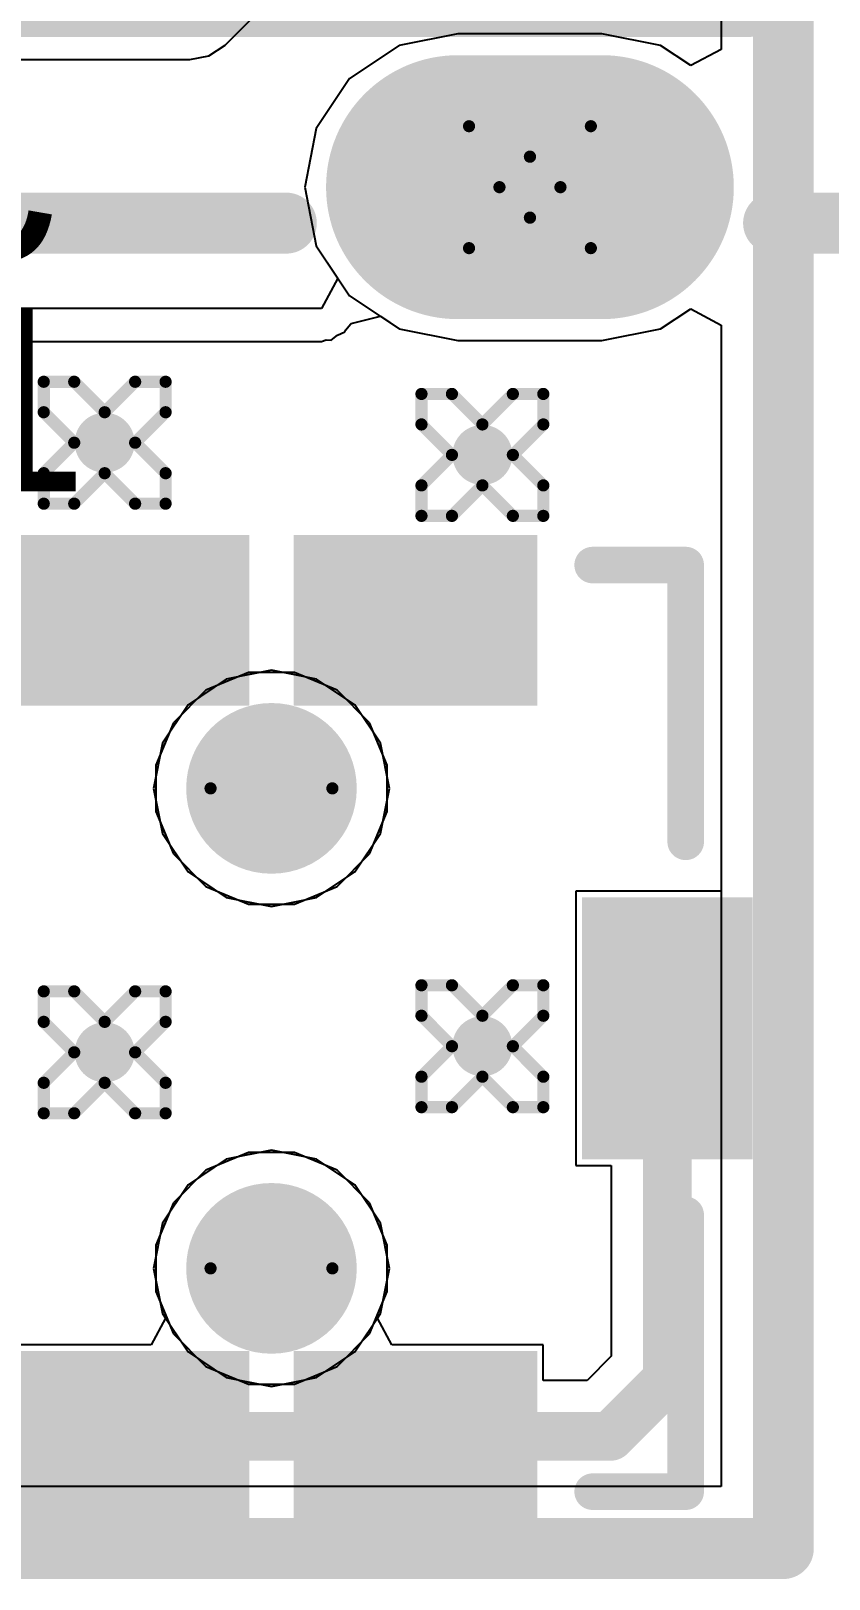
# Model space of a CAD drawing. Header units: inches. Extents: x 3 to 215, y 2 to 215.
# Drawn here: x 3.7589 to 3.8899, y 2.5976 to 2.8515 of the extents above; entities that cross this region are included whole.
import ezdxf

# ---------------------------------------------------------------- set-up
doc = ezdxf.new("R2010")
doc.units = ezdxf.units.IN
doc.header["$MEASUREMENT"] = 0
for name, color, linetype in [('Board_Outline', 56, 'Continuous'), ('Bottom Layer', 5, 'Continuous'), ('Bottom Overlay', 54, 'Continuous'), ('Bottom Paste', 16, 'Continuous'), ('Bottom Solder', 6, 'Continuous'), ('Drill Drawing', 1, 'Continuous'), ('Layer 1', 16, 'Continuous'), ('Layer 2', 76, 'Continuous'), ('Multi-Layer', 9, 'Continuous'), ('Pad Holes', 156, 'Continuous'), ('Top Layer', 1, 'Continuous'), ('Top Overlay', 2, 'Continuous'), ('Top Paste', 8, 'Continuous'), ('Top Solder', 216, 'Continuous'), ('Via Holes', 16, 'Continuous')]:
    doc.layers.add(name, color=color, linetype=linetype)
doc.styles.add('Arial', font='', dxfattribs={"height": 0.2})
doc.styles.get('Arial').set_extended_font_data('Arial')

# ---------------------------------------------------------------- blocks, each defined once
blk = doc.blocks.new('TYPEC_312DSS_ACP16_1')
at = {"layer": 'Bottom Layer'}
h = blk.add_hatch(color=5, dxfattribs=at)
edge = h.paths.add_edge_path()
edge.add_arc((-0.17008, -0.08199), 0.01969, 0, 180)
edge.add_line((-0.18976, -0.08199), (-0.18976, -0.10562))
edge.add_arc((-0.17008, -0.10562), 0.01969, 180, 360)
edge.add_line((-0.15039, -0.10562), (-0.15039, -0.08199))
at = {"layer": 'Bottom Solder'}
h = blk.add_hatch(color=6, dxfattribs=at)
edge = h.paths.add_edge_path()
edge.add_arc((-0.17008, -0.08199), 0.02165, 0, 180)
edge.add_line((-0.19173, -0.08199), (-0.19173, -0.10562))
edge.add_arc((-0.17008, -0.10562), 0.02165, 180, 360)
edge.add_line((-0.14843, -0.10562), (-0.14843, -0.08199))
at = {"layer": 'Layer 1'}
h = blk.add_hatch(color=16, dxfattribs=at)
edge = h.paths.add_edge_path()
edge.add_arc((-0.17008, -0.08199), 0.01969, 0, 180)
edge.add_line((-0.18976, -0.08199), (-0.18976, -0.10562))
edge.add_arc((-0.17008, -0.10562), 0.01969, 180, 360)
edge.add_line((-0.15039, -0.10562), (-0.15039, -0.08199))
at = {"layer": 'Layer 2'}
h = blk.add_hatch(color=76, dxfattribs=at)
edge = h.paths.add_edge_path()
edge.add_arc((-0.17008, -0.08199), 0.01969, 0, 180)
edge.add_line((-0.18976, -0.08199), (-0.18976, -0.10562))
edge.add_arc((-0.17008, -0.10562), 0.01969, 180, 360)
edge.add_line((-0.15039, -0.10562), (-0.15039, -0.08199))
at = {"layer": 'Multi-Layer'}
h = blk.add_hatch(color=9, dxfattribs=at)
edge = h.paths.add_edge_path()
edge.add_arc((-0.17008, -0.08199), 0.01969, 0, 180)
edge.add_line((-0.18976, -0.08199), (-0.18976, -0.10562))
edge.add_arc((-0.17008, -0.10562), 0.01969, 180, 360)
edge.add_line((-0.15039, -0.10562), (-0.15039, -0.08199))
at = {"layer": 'Pad Holes'}
h = blk.add_hatch(color=7, dxfattribs=at)
edge = h.paths.add_edge_path()
edge.add_arc((-0.17008, -0.08199), 0.01181, 0, 180)
edge.add_line((-0.18189, -0.08199), (-0.18189, -0.10562))
edge.add_arc((-0.17008, -0.10562), 0.01181, 180, 360)
edge.add_line((-0.15827, -0.10562), (-0.15827, -0.08199))
at = {"layer": 'Top Layer'}
h = blk.add_hatch(color=1, dxfattribs=at)
edge = h.paths.add_edge_path()
edge.add_arc((-0.17008, -0.08199), 0.01969, 0, 180)
edge.add_line((-0.18976, -0.08199), (-0.18976, -0.10562))
edge.add_arc((-0.17008, -0.10562), 0.01969, 180, 360)
edge.add_line((-0.15039, -0.10562), (-0.15039, -0.08199))
at = {"layer": 'Top Solder'}
h = blk.add_hatch(color=216, dxfattribs=at)
edge = h.paths.add_edge_path()
edge.add_arc((-0.17008, -0.08199), 0.02165, 0, 180)
edge.add_line((-0.19173, -0.08199), (-0.19173, -0.10562))
edge.add_arc((-0.17008, -0.10562), 0.02165, 180, 360)
edge.add_line((-0.14843, -0.10562), (-0.14843, -0.08199))
at = {"layer": 'Top Overlay'}
for points in [[(-0.17598, 0.02898, 0.01, 0.01, 0), (-0.17598, -0.05382, 0.01, 0.01, 0)], [(-0.17598, -0.13379, 0.01, 0.01, 0), (-0.17598, -0.19619, 0.01, 0.01, 0)]]:
    blk.add_lwpolyline(points, format="xyseb", dxfattribs=at)
for points in [[(-0.17848, -0.05382, 0.005, 0.005, 1), (-0.17348, -0.05382, 0.005, 0.005, 1)], [(-0.17848, -0.13379, 0.005, 0.005, 1), (-0.17348, -0.13379, 0.005, 0.005, 1)]]:
    blk.add_lwpolyline(points, format="xyseb", close=True, dxfattribs=at)
blk = doc.blocks.new('R_667799_2')
at = {"layer": 'Bottom Solder'}
h = blk.add_hatch(color=6, dxfattribs=at)
edge = h.paths.add_edge_path()
edge.add_arc((-0.03937, -0.02067), 0.004, 0, 360)
h = blk.add_hatch(color=6, dxfattribs=at)
edge = h.paths.add_edge_path()
edge.add_arc((0.03937, -0.02067), 0.004, 0, 360)
at = {"layer": 'Pad Holes'}
h = blk.add_hatch(color=7, dxfattribs=at)
edge = h.paths.add_edge_path()
edge.add_arc((-0.03937, -0.02067), 0.014, 0, 360)
h = blk.add_hatch(color=7, dxfattribs=at)
edge = h.paths.add_edge_path()
edge.add_arc((0.03937, -0.02067), 0.014, 0, 360)
at = {"layer": 'Top Layer'}
for points in [[(-0.0175, 0.05429), (0.0175, 0.05429), (0.0175, 0.03429), (-0.0175, 0.03429)], [(-0.07693, 0.01895), (-0.05693, 0.01895), (-0.05693, -0.01305), (-0.07693, -0.01305)], [(0.05693, 0.01895), (0.07693, 0.01895), (0.07693, -0.01305), (0.05693, -0.01305)], [(-0.07693, -0.02829), (-0.05693, -0.02829), (-0.05693, -0.06029), (-0.07693, -0.06029)], [(0.05693, -0.02829), (0.07693, -0.02829), (0.07693, -0.06029), (0.05693, -0.06029)]]:
    blk.add_hatch(color=1, dxfattribs=at).paths.add_polyline_path(points)
at = {"layer": 'Top Paste'}
for points in [[(-0.0175, 0.05429), (0.0175, 0.05429), (0.0175, 0.03429), (-0.0175, 0.03429)], [(-0.07693, 0.01895), (-0.05693, 0.01895), (-0.05693, -0.01305), (-0.07693, -0.01305)], [(0.05693, 0.01895), (0.07693, 0.01895), (0.07693, -0.01305), (0.05693, -0.01305)], [(-0.07693, -0.02829), (-0.05693, -0.02829), (-0.05693, -0.06029), (-0.07693, -0.06029)], [(0.05693, -0.02829), (0.07693, -0.02829), (0.07693, -0.06029), (0.05693, -0.06029)]]:
    blk.add_hatch(color=8, dxfattribs=at).paths.add_polyline_path(points)
at = {"layer": 'Top Solder'}
for points in [[(-0.0215, 0.05829), (0.0215, 0.05829), (0.0215, 0.03029), (-0.0215, 0.03029)], [(-0.08093, 0.02295), (-0.05293, 0.02295), (-0.05293, -0.01705), (-0.08093, -0.01705)], [(0.05293, 0.02295), (0.08093, 0.02295), (0.08093, -0.01705), (0.05293, -0.01705)], [(-0.08093, -0.02429), (-0.05293, -0.02429), (-0.05293, -0.06429), (-0.08093, -0.06429)], [(0.05293, -0.02429), (0.08093, -0.02429), (0.08093, -0.06429), (0.05293, -0.06429)]]:
    blk.add_hatch(color=216, dxfattribs=at).paths.add_polyline_path(points)
h = blk.add_hatch(color=216, dxfattribs=at)
edge = h.paths.add_edge_path()
edge.add_arc((-0.03937, -0.02067), 0.004, 0, 360)
h = blk.add_hatch(color=216, dxfattribs=at)
edge = h.paths.add_edge_path()
edge.add_arc((0.03937, -0.02067), 0.004, 0, 360)
at = {"layer": 'Top Overlay'}
for points in [[(-0.0306, 0.04732, 0.006, 0.006, 0), (-0.076, 0.04732, 0.006, 0.006, 0)], [(-0.076, 0.03205, 0.006, 0.006, 0), (-0.076, 0.04732, 0.006, 0.006, 0)], [(0.076, 0.04732, 0.006, 0.006, 0), (0.0306, 0.04732, 0.006, 0.006, 0)], [(0.076, 0.03205, 0.006, 0.006, 0), (0.076, 0.04732, 0.006, 0.006, 0)], [(-0.069, -0.084, 0.005, 0.005, 0), (-0.069, -0.07, 0.005, 0.005, 0)], [(0.069, -0.084, 0.005, 0.005, 0), (0.069, -0.069, 0.005, 0.005, 0)], [(0.069, -0.084, 0.005, 0.005, 0), (-0.069, -0.084, 0.005, 0.005, 0)]]:
    blk.add_lwpolyline(points, format="xyseb", dxfattribs=at)
for points in [[(-0.0775, 0.04732, 0.003, 0.003, 1), (-0.0745, 0.04732, 0.003, 0.003, 1)], [(-0.0775, 0.04732, 0.003, 0.003, 1), (-0.0745, 0.04732, 0.003, 0.003, 1)], [(-0.0321, 0.04732, 0.003, 0.003, 1), (-0.0291, 0.04732, 0.003, 0.003, 1)], [(0.0291, 0.04732, 0.003, 0.003, 1), (0.0321, 0.04732, 0.003, 0.003, 1)], [(0.0745, 0.04732, 0.003, 0.003, 1), (0.0775, 0.04732, 0.003, 0.003, 1)], [(0.0745, 0.04732, 0.003, 0.003, 1), (0.0775, 0.04732, 0.003, 0.003, 1)], [(-0.0775, 0.03205, 0.003, 0.003, 1), (-0.0745, 0.03205, 0.003, 0.003, 1)], [(0.0745, 0.03205, 0.003, 0.003, 1), (0.0775, 0.03205, 0.003, 0.003, 1)], [(-0.07025, -0.07, 0.0025, 0.0025, 1), (-0.06775, -0.07, 0.0025, 0.0025, 1)], [(0.06775, -0.069, 0.0025, 0.0025, 1), (0.07025, -0.069, 0.0025, 0.0025, 1)], [(-0.07025, -0.084, 0.0025, 0.0025, 1), (-0.06775, -0.084, 0.0025, 0.0025, 1)], [(-0.07025, -0.084, 0.0025, 0.0025, 1), (-0.06775, -0.084, 0.0025, 0.0025, 1)], [(0.06775, -0.084, 0.0025, 0.0025, 1), (0.07025, -0.084, 0.0025, 0.0025, 1)], [(0.06775, -0.084, 0.0025, 0.0025, 1), (0.07025, -0.084, 0.0025, 0.0025, 1)]]:
    blk.add_lwpolyline(points, format="xyseb", close=True, dxfattribs=at)
blk = doc.blocks.new('0781710002_B_37')
at = {"layer": 'Bottom Layer'}
for points in [[(-0.05512, 0.09006), (-0.05512, 0.05856), (-0.08268, 0.05856), (-0.08268, 0.09006)], [(0.08268, 0.09006), (0.08268, 0.05856), (0.05512, 0.05856), (0.05512, 0.09006)], [(-0.01181, -0.05758), (-0.01181, -0.09104), (-0.03543, -0.09104), (-0.03543, -0.05758)], [(0.03543, -0.05758), (0.03543, -0.09104), (0.01181, -0.09104), (0.01181, -0.05758)]]:
    blk.add_hatch(color=5, dxfattribs=at).paths.add_polyline_path(points)
at = {"layer": 'Bottom Paste'}
for points in [[(-0.05512, 0.09006), (-0.05512, 0.05856), (-0.08268, 0.05856), (-0.08268, 0.09006)], [(0.08268, 0.09006), (0.08268, 0.05856), (0.05512, 0.05856), (0.05512, 0.09006)], [(-0.01181, -0.05758), (-0.01181, -0.09104), (-0.03543, -0.09104), (-0.03543, -0.05758)], [(0.03543, -0.05758), (0.03543, -0.09104), (0.01181, -0.09104), (0.01181, -0.05758)]]:
    blk.add_hatch(color=16, dxfattribs=at).paths.add_polyline_path(points)
at = {"layer": 'Bottom Solder'}
for points in [[(-0.05112, 0.09406), (-0.05112, 0.05456), (-0.08668, 0.05456), (-0.08668, 0.09406)], [(0.08668, 0.09406), (0.08668, 0.05456), (0.05112, 0.05456), (0.05112, 0.09406)], [(-0.00781, -0.05358), (-0.00781, -0.09504), (-0.03943, -0.09504), (-0.03943, -0.05358)], [(0.03943, -0.05358), (0.03943, -0.09504), (0.00781, -0.09504), (0.00781, -0.05358)]]:
    blk.add_hatch(color=6, dxfattribs=at).paths.add_polyline_path(points)
at = {"layer": 'Bottom Overlay'}
for points in [[(0.08268, 0.10226, 0.005, 0.005, 0), (-0.08268, 0.10226, 0.005, 0.005, 0)], [(-0.08268, 0.04636, 0.005, 0.005, 0), (-0.08268, -0.07844, 0.005, 0.005, 0)], [(0.08268, 0.04636, 0.005, 0.005, 0), (0.08268, -0.07844, 0.005, 0.005, 0)], [(-0.04764, -0.07844, 0.005, 0.005, 0), (-0.08268, -0.07844, 0.005, 0.005, 0)], [(0.08268, -0.07844, 0.005, 0.005, 0), (0.04764, -0.07844, 0.005, 0.005, 0)], [(-0.024, -0.101, 0.01, 0.01, 0), (-0.03, -0.107, 0.01, 0.01, 0)], [(-0.018, -0.107, 0.01, 0.01, 0), (-0.024, -0.101, 0.01, 0.01, 0)], [(-0.018, -0.107, 0.01, 0.01, 0), (-0.03, -0.107, 0.01, 0.01, 0)]]:
    blk.add_lwpolyline(points, format="xyseb", dxfattribs=at)
for points in [[(-0.08393, 0.10226, 0.0025, 0.0025, 1), (-0.08143, 0.10226, 0.0025, 0.0025, 1)], [(0.08143, 0.10226, 0.0025, 0.0025, 1), (0.08393, 0.10226, 0.0025, 0.0025, 1)], [(-0.08393, 0.04636, 0.0025, 0.0025, 1), (-0.08143, 0.04636, 0.0025, 0.0025, 1)], [(0.08143, 0.04636, 0.0025, 0.0025, 1), (0.08393, 0.04636, 0.0025, 0.0025, 1)], [(-0.08393, -0.07844, 0.0025, 0.0025, 1), (-0.08143, -0.07844, 0.0025, 0.0025, 1)], [(-0.08393, -0.07844, 0.0025, 0.0025, 1), (-0.08143, -0.07844, 0.0025, 0.0025, 1)], [(-0.04889, -0.07844, 0.0025, 0.0025, 1), (-0.04639, -0.07844, 0.0025, 0.0025, 1)], [(0.04639, -0.07844, 0.0025, 0.0025, 1), (0.04889, -0.07844, 0.0025, 0.0025, 1)], [(0.08143, -0.07844, 0.0025, 0.0025, 1), (0.08393, -0.07844, 0.0025, 0.0025, 1)], [(0.08143, -0.07844, 0.0025, 0.0025, 1), (0.08393, -0.07844, 0.0025, 0.0025, 1)], [(-0.0265, -0.101, 0.005, 0.005, 1), (-0.0215, -0.101, 0.005, 0.005, 1)], [(-0.0265, -0.101, 0.005, 0.005, 1), (-0.0215, -0.101, 0.005, 0.005, 1)], [(-0.0325, -0.107, 0.005, 0.005, 1), (-0.0275, -0.107, 0.005, 0.005, 1)], [(-0.0325, -0.107, 0.005, 0.005, 1), (-0.0275, -0.107, 0.005, 0.005, 1)], [(-0.0205, -0.107, 0.005, 0.005, 1), (-0.0155, -0.107, 0.005, 0.005, 1)], [(-0.0205, -0.107, 0.005, 0.005, 1), (-0.0155, -0.107, 0.005, 0.005, 1)]]:
    blk.add_lwpolyline(points, format="xyseb", close=True, dxfattribs=at)

msp = doc.modelspace()

# ---------------------------------------------------------------- hatches: boundary and pattern name
at = {"layer": 'Bottom Layer'}
h = msp.add_hatch(color=5, dxfattribs=at)
edge = h.paths.add_edge_path()
edge.add_arc((3.771, 2.784), 0.00492, 0, 360)
h = msp.add_hatch(color=5, dxfattribs=at)
edge = h.paths.add_edge_path()
edge.add_arc((3.833, 2.782), 0.00492, 0, 360)
h = msp.add_hatch(color=5, dxfattribs=at)
edge = h.paths.add_edge_path()
edge.add_arc((3.833, 2.685), 0.00492, 0, 360)
h = msp.add_hatch(color=5, dxfattribs=at)
edge = h.paths.add_edge_path()
edge.add_arc((3.771, 2.684), 0.00492, 0, 360)
at = {"layer": 'Layer 1'}
h = msp.add_hatch(color=16, dxfattribs=at)
edge = h.paths.add_edge_path()
edge.add_arc((3.771, 2.784), 0.00492, 0, 360)
h = msp.add_hatch(color=16, dxfattribs=at)
edge = h.paths.add_edge_path()
edge.add_arc((3.833, 2.782), 0.00492, 0, 360)
h = msp.add_hatch(color=16, dxfattribs=at)
edge = h.paths.add_edge_path()
edge.add_arc((3.833, 2.685), 0.00492, 0, 360)
h = msp.add_hatch(color=16, dxfattribs=at)
edge = h.paths.add_edge_path()
edge.add_arc((3.771, 2.684), 0.00492, 0, 360)
at = {"layer": 'Layer 2'}
h = msp.add_hatch(color=76, dxfattribs=at)
edge = h.paths.add_edge_path()
edge.add_arc((3.771, 2.784), 0.00492, 0, 360)
h = msp.add_hatch(color=76, dxfattribs=at)
edge = h.paths.add_edge_path()
edge.add_arc((3.833, 2.782), 0.00492, 0, 360)
h = msp.add_hatch(color=76, dxfattribs=at)
edge = h.paths.add_edge_path()
edge.add_arc((3.833, 2.685), 0.00492, 0, 360)
h = msp.add_hatch(color=76, dxfattribs=at)
edge = h.paths.add_edge_path()
edge.add_arc((3.771, 2.684), 0.00492, 0, 360)
at = {"layer": 'Top Layer'}
h = msp.add_hatch(color=1, dxfattribs=at)
edge = h.paths.add_edge_path()
edge.add_arc((3.771, 2.784), 0.00492, 0, 360)
h = msp.add_hatch(color=1, dxfattribs=at)
edge = h.paths.add_edge_path()
edge.add_arc((3.833, 2.782), 0.00492, 0, 360)
h = msp.add_hatch(color=1, dxfattribs=at)
edge = h.paths.add_edge_path()
edge.add_arc((3.833, 2.685), 0.00492, 0, 360)
h = msp.add_hatch(color=1, dxfattribs=at)
edge = h.paths.add_edge_path()
edge.add_arc((3.771, 2.684), 0.00492, 0, 360)
at = {"layer": 'Via Holes'}
h = msp.add_hatch(color=7, dxfattribs=at)
edge = h.paths.add_edge_path()
edge.add_arc((3.771, 2.784), 0.00394, 0, 360)
h = msp.add_hatch(color=7, dxfattribs=at)
edge = h.paths.add_edge_path()
edge.add_arc((3.833, 2.782), 0.00394, 0, 360)
h = msp.add_hatch(color=7, dxfattribs=at)
edge = h.paths.add_edge_path()
edge.add_arc((3.771, 2.684), 0.00394, 0, 360)
h = msp.add_hatch(color=7, dxfattribs=at)
edge = h.paths.add_edge_path()
edge.add_arc((3.833, 2.685), 0.00394, 0, 360)

# ---------------------------------------------------------------- linework, layer by layer
at = {"layer": 'Board_Outline'}
for points in [[(3.8824, 2.6026, 0.01, 0.01, 0), (3.8824, 3.39, 0.01, 0.01, 0)], [(3.095, 2.6026, 0.01, 0.01, 0), (3.8824, 2.6026, 0.01, 0.01, 0)]]:
    msp.add_lwpolyline(points, format="xyseb", dxfattribs=at)
msp.add_lwpolyline([(3.8799, 2.6026, 0.005, 0.005, 1), (3.8849, 2.6026, 0.005, 0.005, 1)], format="xyseb", close=True, dxfattribs=at)
msp.add_lwpolyline([(3.8799, 2.6026, 0.005, 0.005, 1), (3.8849, 2.6026, 0.005, 0.005, 1)], format="xyseb", close=True, dxfattribs=at)
at = {"layer": 'Bottom Layer'}
for p, q in [((3.79077, 2.84923), (3.83922, 2.89769)), ((3.87221, 2.86025), (3.87221, 2.84853)), ((3.82899, 2.85109), (3.81936, 2.84917)), ((3.85262, 2.85109), (3.82899, 2.85109)), ((3.86225, 2.84917), (3.85262, 2.85109)), ((3.65821, 2.84684), (3.785, 2.84684)), ((3.785, 2.84684), (3.78812, 2.84746)), ((3.785, 2.84684), (3.785, 2.84684)), ((3.78812, 2.84746), (3.79077, 2.84923)), ((3.81936, 2.84917), (3.8112, 2.84372)), ((3.86721, 2.84586), (3.86225, 2.84917)), ((3.87221, 2.84853), (3.86721, 2.84586)), ((3.8112, 2.84372), (3.80574, 2.83555)), ((3.80574, 2.83555), (3.80383, 2.82592)), ((3.80383, 2.82592), (3.80574, 2.81629)), ((3.80574, 2.81629), (3.8112, 2.80812)), ((3.8112, 2.80812), (3.81936, 2.80267)), ((3.86225, 2.80267), (3.86721, 2.80598)), ((3.86721, 2.80598), (3.87221, 2.80331)), ((3.81936, 2.80267), (3.82899, 2.80075)), ((3.85262, 2.80075), (3.86225, 2.80267)), ((3.87221, 2.80331), (3.87221, 2.61279)), ((3.82899, 2.80075), (3.85262, 2.80075)), ((3.79096, 2.7452), (3.78468, 2.741)), ((3.79838, 2.74667), (3.79096, 2.7452)), ((3.80579, 2.7452), (3.79838, 2.74667)), ((3.81208, 2.741), (3.80579, 2.7452)), ((3.78468, 2.741), (3.78048, 2.73471)), ((3.81628, 2.73471), (3.81208, 2.741)), ((3.78048, 2.73471), (3.77901, 2.7273)), ((3.81775, 2.7273), (3.81628, 2.73471)), ((3.77901, 2.7273), (3.78048, 2.71989)), ((3.81628, 2.71989), (3.81775, 2.7273)), ((3.78048, 2.71989), (3.78468, 2.7136)), ((3.81208, 2.7136), (3.81628, 2.71989)), ((3.78468, 2.7136), (3.79096, 2.7094)), ((3.80579, 2.7094), (3.81208, 2.7136)), ((3.79096, 2.7094), (3.79838, 2.70793)), ((3.79838, 2.70793), (3.80579, 2.7094)), ((3.79096, 2.66646), (3.78468, 2.66226)), ((3.79838, 2.66793), (3.79096, 2.66646)), ((3.80579, 2.66646), (3.79838, 2.66793)), ((3.81208, 2.66226), (3.80579, 2.66646)), ((3.78468, 2.66226), (3.78048, 2.65597)), ((3.81628, 2.65597), (3.81208, 2.66226)), ((3.78048, 2.65597), (3.77901, 2.64856)), ((3.81775, 2.64856), (3.81628, 2.65597)), ((3.77901, 2.64856), (3.78048, 2.64115)), ((3.81628, 2.64115), (3.81775, 2.64856)), ((3.78048, 2.64115), (3.78468, 2.63486)), ((3.81208, 2.63486), (3.81628, 2.64115)), ((3.78468, 2.63486), (3.79096, 2.63066)), ((3.80579, 2.63066), (3.81208, 2.63486)), ((3.79096, 2.63066), (3.79838, 2.62919)), ((3.79838, 2.62919), (3.80579, 2.63066)), ((3.87221, 2.61279), (3.75231, 2.61279))]:
    msp.add_line(p, q, dxfattribs=at)
at = {"layer": 'Drill Drawing'}
for points in [[(3.8308, 2.83592, 0.002, 0.002, 0), (3.84081, 2.83092, 0.002, 0.002, 0)], [(3.8308, 2.83592, 0.002, 0.002, 0), (3.83581, 2.82592, 0.002, 0.002, 0)], [(3.84081, 2.83092, 0.002, 0.002, 0), (3.8508, 2.83592, 0.002, 0.002, 0)], [(3.8458, 2.82592, 0.002, 0.002, 0), (3.8508, 2.83592, 0.002, 0.002, 0)], [(3.8308, 2.81592, 0.002, 0.002, 0), (3.83581, 2.82592, 0.002, 0.002, 0)], [(3.8458, 2.82592, 0.002, 0.002, 0), (3.8508, 2.81592, 0.002, 0.002, 0)], [(3.8308, 2.81592, 0.002, 0.002, 0), (3.84081, 2.82092, 0.002, 0.002, 0)], [(3.84081, 2.82092, 0.002, 0.002, 0), (3.8508, 2.81592, 0.002, 0.002, 0)], [(3.761, 2.789, 0.002, 0.002, 0), (3.761, 2.794, 0.002, 0.002, 0)], [(3.761, 2.794, 0.002, 0.002, 0), (3.766, 2.794, 0.002, 0.002, 0)], [(3.766, 2.794, 0.002, 0.002, 0), (3.771, 2.789, 0.002, 0.002, 0)], [(3.771, 2.789, 0.002, 0.002, 0), (3.776, 2.794, 0.002, 0.002, 0)], [(3.776, 2.794, 0.002, 0.002, 0), (3.781, 2.794, 0.002, 0.002, 0)], [(3.781, 2.789, 0.002, 0.002, 0), (3.781, 2.794, 0.002, 0.002, 0)], [(3.823, 2.787, 0.002, 0.002, 0), (3.823, 2.792, 0.002, 0.002, 0)], [(3.823, 2.792, 0.002, 0.002, 0), (3.828, 2.792, 0.002, 0.002, 0)], [(3.828, 2.792, 0.002, 0.002, 0), (3.833, 2.787, 0.002, 0.002, 0)], [(3.833, 2.787, 0.002, 0.002, 0), (3.838, 2.792, 0.002, 0.002, 0)], [(3.838, 2.792, 0.002, 0.002, 0), (3.843, 2.792, 0.002, 0.002, 0)], [(3.843, 2.787, 0.002, 0.002, 0), (3.843, 2.792, 0.002, 0.002, 0)], [(3.761, 2.789, 0.002, 0.002, 0), (3.766, 2.784, 0.002, 0.002, 0)], [(3.776, 2.784, 0.002, 0.002, 0), (3.781, 2.789, 0.002, 0.002, 0)], [(3.823, 2.787, 0.002, 0.002, 0), (3.828, 2.782, 0.002, 0.002, 0)], [(3.838, 2.782, 0.002, 0.002, 0), (3.843, 2.787, 0.002, 0.002, 0)], [(3.761, 2.779, 0.002, 0.002, 0), (3.766, 2.784, 0.002, 0.002, 0)], [(3.776, 2.784, 0.002, 0.002, 0), (3.781, 2.779, 0.002, 0.002, 0)], [(3.823, 2.777, 0.002, 0.002, 0), (3.828, 2.782, 0.002, 0.002, 0)], [(3.838, 2.782, 0.002, 0.002, 0), (3.843, 2.777, 0.002, 0.002, 0)], [(3.761, 2.774, 0.002, 0.002, 0), (3.761, 2.779, 0.002, 0.002, 0)], [(3.766, 2.774, 0.002, 0.002, 0), (3.771, 2.779, 0.002, 0.002, 0)], [(3.771, 2.779, 0.002, 0.002, 0), (3.776, 2.774, 0.002, 0.002, 0)], [(3.781, 2.774, 0.002, 0.002, 0), (3.781, 2.779, 0.002, 0.002, 0)], [(3.823, 2.772, 0.002, 0.002, 0), (3.823, 2.777, 0.002, 0.002, 0)], [(3.828, 2.772, 0.002, 0.002, 0), (3.833, 2.777, 0.002, 0.002, 0)], [(3.833, 2.777, 0.002, 0.002, 0), (3.838, 2.772, 0.002, 0.002, 0)], [(3.843, 2.772, 0.002, 0.002, 0), (3.843, 2.777, 0.002, 0.002, 0)], [(3.761, 2.774, 0.002, 0.002, 0), (3.766, 2.774, 0.002, 0.002, 0)], [(3.776, 2.774, 0.002, 0.002, 0), (3.781, 2.774, 0.002, 0.002, 0)], [(3.823, 2.772, 0.002, 0.002, 0), (3.828, 2.772, 0.002, 0.002, 0)], [(3.838, 2.772, 0.002, 0.002, 0), (3.843, 2.772, 0.002, 0.002, 0)], [(3.761, 2.689, 0.002, 0.002, 0), (3.761, 2.694, 0.002, 0.002, 0)], [(3.761, 2.694, 0.002, 0.002, 0), (3.766, 2.694, 0.002, 0.002, 0)], [(3.766, 2.694, 0.002, 0.002, 0), (3.771, 2.689, 0.002, 0.002, 0)], [(3.771, 2.689, 0.002, 0.002, 0), (3.776, 2.694, 0.002, 0.002, 0)], [(3.776, 2.694, 0.002, 0.002, 0), (3.781, 2.694, 0.002, 0.002, 0)], [(3.781, 2.689, 0.002, 0.002, 0), (3.781, 2.694, 0.002, 0.002, 0)], [(3.823, 2.69, 0.002, 0.002, 0), (3.823, 2.695, 0.002, 0.002, 0)], [(3.823, 2.695, 0.002, 0.002, 0), (3.828, 2.695, 0.002, 0.002, 0)], [(3.828, 2.695, 0.002, 0.002, 0), (3.833, 2.69, 0.002, 0.002, 0)], [(3.833, 2.69, 0.002, 0.002, 0), (3.838, 2.695, 0.002, 0.002, 0)], [(3.838, 2.695, 0.002, 0.002, 0), (3.843, 2.695, 0.002, 0.002, 0)], [(3.843, 2.69, 0.002, 0.002, 0), (3.843, 2.695, 0.002, 0.002, 0)], [(3.761, 2.689, 0.002, 0.002, 0), (3.766, 2.684, 0.002, 0.002, 0)], [(3.776, 2.684, 0.002, 0.002, 0), (3.781, 2.689, 0.002, 0.002, 0)], [(3.823, 2.69, 0.002, 0.002, 0), (3.828, 2.685, 0.002, 0.002, 0)], [(3.838, 2.685, 0.002, 0.002, 0), (3.843, 2.69, 0.002, 0.002, 0)], [(3.761, 2.679, 0.002, 0.002, 0), (3.766, 2.684, 0.002, 0.002, 0)], [(3.776, 2.684, 0.002, 0.002, 0), (3.781, 2.679, 0.002, 0.002, 0)], [(3.823, 2.68, 0.002, 0.002, 0), (3.828, 2.685, 0.002, 0.002, 0)], [(3.838, 2.685, 0.002, 0.002, 0), (3.843, 2.68, 0.002, 0.002, 0)], [(3.761, 2.674, 0.002, 0.002, 0), (3.761, 2.679, 0.002, 0.002, 0)], [(3.766, 2.674, 0.002, 0.002, 0), (3.771, 2.679, 0.002, 0.002, 0)], [(3.771, 2.679, 0.002, 0.002, 0), (3.776, 2.674, 0.002, 0.002, 0)], [(3.781, 2.674, 0.002, 0.002, 0), (3.781, 2.679, 0.002, 0.002, 0)], [(3.823, 2.675, 0.002, 0.002, 0), (3.823, 2.68, 0.002, 0.002, 0)], [(3.828, 2.675, 0.002, 0.002, 0), (3.833, 2.68, 0.002, 0.002, 0)], [(3.833, 2.68, 0.002, 0.002, 0), (3.838, 2.675, 0.002, 0.002, 0)], [(3.843, 2.675, 0.002, 0.002, 0), (3.843, 2.68, 0.002, 0.002, 0)], [(3.761, 2.674, 0.002, 0.002, 0), (3.766, 2.674, 0.002, 0.002, 0)], [(3.776, 2.674, 0.002, 0.002, 0), (3.781, 2.674, 0.002, 0.002, 0)], [(3.823, 2.675, 0.002, 0.002, 0), (3.828, 2.675, 0.002, 0.002, 0)], [(3.838, 2.675, 0.002, 0.002, 0), (3.843, 2.675, 0.002, 0.002, 0)]]:
    msp.add_lwpolyline(points, format="xyseb", dxfattribs=at)
for points in [[(3.83031, 2.83592, 0.001, 0.001, 1), (3.8313, 2.83592, 0.001, 0.001, 1)], [(3.83031, 2.83592, 0.001, 0.001, 1), (3.8313, 2.83592, 0.001, 0.001, 1)], [(3.85031, 2.83592, 0.001, 0.001, 1), (3.8513, 2.83592, 0.001, 0.001, 1)], [(3.85031, 2.83592, 0.001, 0.001, 1), (3.8513, 2.83592, 0.001, 0.001, 1)], [(3.8403, 2.83092, 0.001, 0.001, 1), (3.84131, 2.83092, 0.001, 0.001, 1)], [(3.8403, 2.83092, 0.001, 0.001, 1), (3.84131, 2.83092, 0.001, 0.001, 1)], [(3.8353, 2.82592, 0.001, 0.001, 1), (3.8363, 2.82592, 0.001, 0.001, 1)], [(3.8353, 2.82592, 0.001, 0.001, 1), (3.8363, 2.82592, 0.001, 0.001, 1)], [(3.84531, 2.82592, 0.001, 0.001, 1), (3.84631, 2.82592, 0.001, 0.001, 1)], [(3.84531, 2.82592, 0.001, 0.001, 1), (3.84631, 2.82592, 0.001, 0.001, 1)], [(3.8403, 2.82092, 0.001, 0.001, 1), (3.84131, 2.82092, 0.001, 0.001, 1)], [(3.8403, 2.82092, 0.001, 0.001, 1), (3.84131, 2.82092, 0.001, 0.001, 1)], [(3.83031, 2.81592, 0.001, 0.001, 1), (3.8313, 2.81592, 0.001, 0.001, 1)], [(3.83031, 2.81592, 0.001, 0.001, 1), (3.8313, 2.81592, 0.001, 0.001, 1)], [(3.85031, 2.81592, 0.001, 0.001, 1), (3.8513, 2.81592, 0.001, 0.001, 1)], [(3.85031, 2.81592, 0.001, 0.001, 1), (3.8513, 2.81592, 0.001, 0.001, 1)], [(3.7605, 2.794, 0.001, 0.001, 1), (3.7615, 2.794, 0.001, 0.001, 1)], [(3.7605, 2.794, 0.001, 0.001, 1), (3.7615, 2.794, 0.001, 0.001, 1)], [(3.7655, 2.794, 0.001, 0.001, 1), (3.7665, 2.794, 0.001, 0.001, 1)], [(3.7655, 2.794, 0.001, 0.001, 1), (3.7665, 2.794, 0.001, 0.001, 1)], [(3.7755, 2.794, 0.001, 0.001, 1), (3.7765, 2.794, 0.001, 0.001, 1)], [(3.7755, 2.794, 0.001, 0.001, 1), (3.7765, 2.794, 0.001, 0.001, 1)], [(3.7805, 2.794, 0.001, 0.001, 1), (3.7815, 2.794, 0.001, 0.001, 1)], [(3.7805, 2.794, 0.001, 0.001, 1), (3.7815, 2.794, 0.001, 0.001, 1)], [(3.8225, 2.792, 0.001, 0.001, 1), (3.8235, 2.792, 0.001, 0.001, 1)], [(3.8225, 2.792, 0.001, 0.001, 1), (3.8235, 2.792, 0.001, 0.001, 1)], [(3.8275, 2.792, 0.001, 0.001, 1), (3.8285, 2.792, 0.001, 0.001, 1)], [(3.8275, 2.792, 0.001, 0.001, 1), (3.8285, 2.792, 0.001, 0.001, 1)], [(3.8375, 2.792, 0.001, 0.001, 1), (3.8385, 2.792, 0.001, 0.001, 1)], [(3.8375, 2.792, 0.001, 0.001, 1), (3.8385, 2.792, 0.001, 0.001, 1)], [(3.8425, 2.792, 0.001, 0.001, 1), (3.8435, 2.792, 0.001, 0.001, 1)], [(3.8425, 2.792, 0.001, 0.001, 1), (3.8435, 2.792, 0.001, 0.001, 1)], [(3.7605, 2.789, 0.001, 0.001, 1), (3.7615, 2.789, 0.001, 0.001, 1)], [(3.7605, 2.789, 0.001, 0.001, 1), (3.7615, 2.789, 0.001, 0.001, 1)], [(3.7705, 2.789, 0.001, 0.001, 1), (3.7715, 2.789, 0.001, 0.001, 1)], [(3.7705, 2.789, 0.001, 0.001, 1), (3.7715, 2.789, 0.001, 0.001, 1)], [(3.7805, 2.789, 0.001, 0.001, 1), (3.7815, 2.789, 0.001, 0.001, 1)], [(3.7805, 2.789, 0.001, 0.001, 1), (3.7815, 2.789, 0.001, 0.001, 1)], [(3.8225, 2.787, 0.001, 0.001, 1), (3.8235, 2.787, 0.001, 0.001, 1)], [(3.8225, 2.787, 0.001, 0.001, 1), (3.8235, 2.787, 0.001, 0.001, 1)], [(3.8325, 2.787, 0.001, 0.001, 1), (3.8335, 2.787, 0.001, 0.001, 1)], [(3.8325, 2.787, 0.001, 0.001, 1), (3.8335, 2.787, 0.001, 0.001, 1)], [(3.8425, 2.787, 0.001, 0.001, 1), (3.8435, 2.787, 0.001, 0.001, 1)], [(3.8425, 2.787, 0.001, 0.001, 1), (3.8435, 2.787, 0.001, 0.001, 1)], [(3.7655, 2.784, 0.001, 0.001, 1), (3.7665, 2.784, 0.001, 0.001, 1)], [(3.7655, 2.784, 0.001, 0.001, 1), (3.7665, 2.784, 0.001, 0.001, 1)], [(3.7755, 2.784, 0.001, 0.001, 1), (3.7765, 2.784, 0.001, 0.001, 1)], [(3.7755, 2.784, 0.001, 0.001, 1), (3.7765, 2.784, 0.001, 0.001, 1)], [(3.8275, 2.782, 0.001, 0.001, 1), (3.8285, 2.782, 0.001, 0.001, 1)], [(3.8275, 2.782, 0.001, 0.001, 1), (3.8285, 2.782, 0.001, 0.001, 1)], [(3.8375, 2.782, 0.001, 0.001, 1), (3.8385, 2.782, 0.001, 0.001, 1)], [(3.8375, 2.782, 0.001, 0.001, 1), (3.8385, 2.782, 0.001, 0.001, 1)], [(3.7605, 2.779, 0.001, 0.001, 1), (3.7615, 2.779, 0.001, 0.001, 1)], [(3.7605, 2.779, 0.001, 0.001, 1), (3.7615, 2.779, 0.001, 0.001, 1)], [(3.7705, 2.779, 0.001, 0.001, 1), (3.7715, 2.779, 0.001, 0.001, 1)], [(3.7705, 2.779, 0.001, 0.001, 1), (3.7715, 2.779, 0.001, 0.001, 1)], [(3.7805, 2.779, 0.001, 0.001, 1), (3.7815, 2.779, 0.001, 0.001, 1)], [(3.7805, 2.779, 0.001, 0.001, 1), (3.7815, 2.779, 0.001, 0.001, 1)], [(3.8225, 2.777, 0.001, 0.001, 1), (3.8235, 2.777, 0.001, 0.001, 1)], [(3.8225, 2.777, 0.001, 0.001, 1), (3.8235, 2.777, 0.001, 0.001, 1)], [(3.8325, 2.777, 0.001, 0.001, 1), (3.8335, 2.777, 0.001, 0.001, 1)], [(3.8325, 2.777, 0.001, 0.001, 1), (3.8335, 2.777, 0.001, 0.001, 1)], [(3.8425, 2.777, 0.001, 0.001, 1), (3.8435, 2.777, 0.001, 0.001, 1)], [(3.8425, 2.777, 0.001, 0.001, 1), (3.8435, 2.777, 0.001, 0.001, 1)], [(3.7605, 2.774, 0.001, 0.001, 1), (3.7615, 2.774, 0.001, 0.001, 1)], [(3.7605, 2.774, 0.001, 0.001, 1), (3.7615, 2.774, 0.001, 0.001, 1)], [(3.7655, 2.774, 0.001, 0.001, 1), (3.7665, 2.774, 0.001, 0.001, 1)], [(3.7655, 2.774, 0.001, 0.001, 1), (3.7665, 2.774, 0.001, 0.001, 1)], [(3.7755, 2.774, 0.001, 0.001, 1), (3.7765, 2.774, 0.001, 0.001, 1)], [(3.7755, 2.774, 0.001, 0.001, 1), (3.7765, 2.774, 0.001, 0.001, 1)], [(3.7805, 2.774, 0.001, 0.001, 1), (3.7815, 2.774, 0.001, 0.001, 1)], [(3.7805, 2.774, 0.001, 0.001, 1), (3.7815, 2.774, 0.001, 0.001, 1)], [(3.8225, 2.772, 0.001, 0.001, 1), (3.8235, 2.772, 0.001, 0.001, 1)], [(3.8225, 2.772, 0.001, 0.001, 1), (3.8235, 2.772, 0.001, 0.001, 1)], [(3.8275, 2.772, 0.001, 0.001, 1), (3.8285, 2.772, 0.001, 0.001, 1)], [(3.8275, 2.772, 0.001, 0.001, 1), (3.8285, 2.772, 0.001, 0.001, 1)], [(3.8375, 2.772, 0.001, 0.001, 1), (3.8385, 2.772, 0.001, 0.001, 1)], [(3.8375, 2.772, 0.001, 0.001, 1), (3.8385, 2.772, 0.001, 0.001, 1)], [(3.8425, 2.772, 0.001, 0.001, 1), (3.8435, 2.772, 0.001, 0.001, 1)], [(3.8425, 2.772, 0.001, 0.001, 1), (3.8435, 2.772, 0.001, 0.001, 1)], [(3.80838, 2.7273, 0.002, 0.002, 1), (3.78838, 2.7273, 0.002, 0.002, 1)], [(3.78788, 2.7273, 0.001, 0.001, 1), (3.78888, 2.7273, 0.001, 0.001, 1)], [(3.80788, 2.7273, 0.001, 0.001, 1), (3.80888, 2.7273, 0.001, 0.001, 1)], [(3.7605, 2.694, 0.001, 0.001, 1), (3.7615, 2.694, 0.001, 0.001, 1)], [(3.7605, 2.694, 0.001, 0.001, 1), (3.7615, 2.694, 0.001, 0.001, 1)], [(3.7655, 2.694, 0.001, 0.001, 1), (3.7665, 2.694, 0.001, 0.001, 1)], [(3.7655, 2.694, 0.001, 0.001, 1), (3.7665, 2.694, 0.001, 0.001, 1)], [(3.7755, 2.694, 0.001, 0.001, 1), (3.7765, 2.694, 0.001, 0.001, 1)], [(3.7755, 2.694, 0.001, 0.001, 1), (3.7765, 2.694, 0.001, 0.001, 1)], [(3.7805, 2.694, 0.001, 0.001, 1), (3.7815, 2.694, 0.001, 0.001, 1)], [(3.7805, 2.694, 0.001, 0.001, 1), (3.7815, 2.694, 0.001, 0.001, 1)], [(3.8225, 2.695, 0.001, 0.001, 1), (3.8235, 2.695, 0.001, 0.001, 1)], [(3.8225, 2.695, 0.001, 0.001, 1), (3.8235, 2.695, 0.001, 0.001, 1)], [(3.8275, 2.695, 0.001, 0.001, 1), (3.8285, 2.695, 0.001, 0.001, 1)], [(3.8275, 2.695, 0.001, 0.001, 1), (3.8285, 2.695, 0.001, 0.001, 1)], [(3.8375, 2.695, 0.001, 0.001, 1), (3.8385, 2.695, 0.001, 0.001, 1)], [(3.8375, 2.695, 0.001, 0.001, 1), (3.8385, 2.695, 0.001, 0.001, 1)], [(3.8425, 2.695, 0.001, 0.001, 1), (3.8435, 2.695, 0.001, 0.001, 1)], [(3.8425, 2.695, 0.001, 0.001, 1), (3.8435, 2.695, 0.001, 0.001, 1)], [(3.7605, 2.689, 0.001, 0.001, 1), (3.7615, 2.689, 0.001, 0.001, 1)], [(3.7605, 2.689, 0.001, 0.001, 1), (3.7615, 2.689, 0.001, 0.001, 1)], [(3.7705, 2.689, 0.001, 0.001, 1), (3.7715, 2.689, 0.001, 0.001, 1)], [(3.7705, 2.689, 0.001, 0.001, 1), (3.7715, 2.689, 0.001, 0.001, 1)], [(3.7805, 2.689, 0.001, 0.001, 1), (3.7815, 2.689, 0.001, 0.001, 1)], [(3.7805, 2.689, 0.001, 0.001, 1), (3.7815, 2.689, 0.001, 0.001, 1)], [(3.8225, 2.69, 0.001, 0.001, 1), (3.8235, 2.69, 0.001, 0.001, 1)], [(3.8225, 2.69, 0.001, 0.001, 1), (3.8235, 2.69, 0.001, 0.001, 1)], [(3.8325, 2.69, 0.001, 0.001, 1), (3.8335, 2.69, 0.001, 0.001, 1)], [(3.8325, 2.69, 0.001, 0.001, 1), (3.8335, 2.69, 0.001, 0.001, 1)], [(3.8425, 2.69, 0.001, 0.001, 1), (3.8435, 2.69, 0.001, 0.001, 1)], [(3.8425, 2.69, 0.001, 0.001, 1), (3.8435, 2.69, 0.001, 0.001, 1)], [(3.7655, 2.684, 0.001, 0.001, 1), (3.7665, 2.684, 0.001, 0.001, 1)], [(3.7655, 2.684, 0.001, 0.001, 1), (3.7665, 2.684, 0.001, 0.001, 1)], [(3.7755, 2.684, 0.001, 0.001, 1), (3.7765, 2.684, 0.001, 0.001, 1)], [(3.7755, 2.684, 0.001, 0.001, 1), (3.7765, 2.684, 0.001, 0.001, 1)], [(3.8275, 2.685, 0.001, 0.001, 1), (3.8285, 2.685, 0.001, 0.001, 1)], [(3.8275, 2.685, 0.001, 0.001, 1), (3.8285, 2.685, 0.001, 0.001, 1)], [(3.8375, 2.685, 0.001, 0.001, 1), (3.8385, 2.685, 0.001, 0.001, 1)], [(3.8375, 2.685, 0.001, 0.001, 1), (3.8385, 2.685, 0.001, 0.001, 1)], [(3.7605, 2.679, 0.001, 0.001, 1), (3.7615, 2.679, 0.001, 0.001, 1)], [(3.7605, 2.679, 0.001, 0.001, 1), (3.7615, 2.679, 0.001, 0.001, 1)], [(3.7705, 2.679, 0.001, 0.001, 1), (3.7715, 2.679, 0.001, 0.001, 1)], [(3.7705, 2.679, 0.001, 0.001, 1), (3.7715, 2.679, 0.001, 0.001, 1)], [(3.7805, 2.679, 0.001, 0.001, 1), (3.7815, 2.679, 0.001, 0.001, 1)], [(3.7805, 2.679, 0.001, 0.001, 1), (3.7815, 2.679, 0.001, 0.001, 1)], [(3.8225, 2.68, 0.001, 0.001, 1), (3.8235, 2.68, 0.001, 0.001, 1)], [(3.8225, 2.68, 0.001, 0.001, 1), (3.8235, 2.68, 0.001, 0.001, 1)], [(3.8325, 2.68, 0.001, 0.001, 1), (3.8335, 2.68, 0.001, 0.001, 1)], [(3.8325, 2.68, 0.001, 0.001, 1), (3.8335, 2.68, 0.001, 0.001, 1)], [(3.8425, 2.68, 0.001, 0.001, 1), (3.8435, 2.68, 0.001, 0.001, 1)], [(3.8425, 2.68, 0.001, 0.001, 1), (3.8435, 2.68, 0.001, 0.001, 1)], [(3.7605, 2.674, 0.001, 0.001, 1), (3.7615, 2.674, 0.001, 0.001, 1)], [(3.7605, 2.674, 0.001, 0.001, 1), (3.7615, 2.674, 0.001, 0.001, 1)], [(3.7655, 2.674, 0.001, 0.001, 1), (3.7665, 2.674, 0.001, 0.001, 1)], [(3.7655, 2.674, 0.001, 0.001, 1), (3.7665, 2.674, 0.001, 0.001, 1)], [(3.7755, 2.674, 0.001, 0.001, 1), (3.7765, 2.674, 0.001, 0.001, 1)], [(3.7755, 2.674, 0.001, 0.001, 1), (3.7765, 2.674, 0.001, 0.001, 1)], [(3.7805, 2.674, 0.001, 0.001, 1), (3.7815, 2.674, 0.001, 0.001, 1)], [(3.7805, 2.674, 0.001, 0.001, 1), (3.7815, 2.674, 0.001, 0.001, 1)], [(3.8225, 2.675, 0.001, 0.001, 1), (3.8235, 2.675, 0.001, 0.001, 1)], [(3.8225, 2.675, 0.001, 0.001, 1), (3.8235, 2.675, 0.001, 0.001, 1)], [(3.8275, 2.675, 0.001, 0.001, 1), (3.8285, 2.675, 0.001, 0.001, 1)], [(3.8275, 2.675, 0.001, 0.001, 1), (3.8285, 2.675, 0.001, 0.001, 1)], [(3.8375, 2.675, 0.001, 0.001, 1), (3.8385, 2.675, 0.001, 0.001, 1)], [(3.8375, 2.675, 0.001, 0.001, 1), (3.8385, 2.675, 0.001, 0.001, 1)], [(3.8425, 2.675, 0.001, 0.001, 1), (3.8435, 2.675, 0.001, 0.001, 1)], [(3.8425, 2.675, 0.001, 0.001, 1), (3.8435, 2.675, 0.001, 0.001, 1)], [(3.80838, 2.64856, 0.002, 0.002, 1), (3.78838, 2.64856, 0.002, 0.002, 1)], [(3.78788, 2.64856, 0.001, 0.001, 1), (3.78888, 2.64856, 0.001, 0.001, 1)], [(3.80788, 2.64856, 0.001, 0.001, 1), (3.80888, 2.64856, 0.001, 0.001, 1)]]:
    msp.add_lwpolyline(points, format="xyseb", close=True, dxfattribs=at)
at = {"layer": 'Layer 1'}
for p, q in [((3.87221, 2.92183), (3.87221, 2.84853)), ((3.82899, 2.85109), (3.81936, 2.84917)), ((3.85262, 2.85109), (3.82899, 2.85109)), ((3.86225, 2.84917), (3.85262, 2.85109)), ((3.81936, 2.84917), (3.8112, 2.84372)), ((3.86721, 2.84586), (3.86225, 2.84917)), ((3.87221, 2.84853), (3.86721, 2.84586)), ((3.8112, 2.84372), (3.80574, 2.83555)), ((3.80574, 2.83555), (3.80383, 2.82592)), ((3.80383, 2.82592), (3.80574, 2.81629)), ((3.80574, 2.81629), (3.8112, 2.80812)), ((3.8112, 2.80812), (3.81936, 2.80267)), ((3.86225, 2.80267), (3.86721, 2.80598)), ((3.86721, 2.80598), (3.87221, 2.80331)), ((3.81936, 2.80267), (3.82899, 2.80075)), ((3.85262, 2.80075), (3.86225, 2.80267)), ((3.87221, 2.80331), (3.87221, 2.61279)), ((3.82899, 2.80075), (3.85262, 2.80075)), ((3.7946, 2.7463), (3.78762, 2.74341)), ((3.80216, 2.7463), (3.7946, 2.7463)), ((3.80914, 2.74341), (3.80216, 2.7463)), ((3.78762, 2.74341), (3.78227, 2.73806)), ((3.81449, 2.73806), (3.80914, 2.74341)), ((3.78227, 2.73806), (3.77938, 2.73108)), ((3.81738, 2.73108), (3.81449, 2.73806)), ((3.77938, 2.73108), (3.77938, 2.72352)), ((3.81738, 2.72352), (3.81738, 2.73108)), ((3.77938, 2.72352), (3.78227, 2.71654)), ((3.81449, 2.71654), (3.81738, 2.72352)), ((3.78227, 2.71654), (3.78762, 2.71119)), ((3.80914, 2.71119), (3.81449, 2.71654)), ((3.78762, 2.71119), (3.7946, 2.7083)), ((3.80216, 2.7083), (3.80914, 2.71119)), ((3.7946, 2.7083), (3.80216, 2.7083)), ((3.7946, 2.66756), (3.78762, 2.66467)), ((3.80216, 2.66756), (3.7946, 2.66756)), ((3.80914, 2.66467), (3.80216, 2.66756)), ((3.78762, 2.66467), (3.78227, 2.65932)), ((3.81449, 2.65932), (3.80914, 2.66467)), ((3.78227, 2.65932), (3.77938, 2.65234)), ((3.81738, 2.65234), (3.81449, 2.65932)), ((3.77938, 2.65234), (3.77938, 2.64478)), ((3.81738, 2.64478), (3.81738, 2.65234)), ((3.77938, 2.64478), (3.78227, 2.6378)), ((3.81449, 2.6378), (3.81738, 2.64478)), ((3.78227, 2.6378), (3.78762, 2.63245)), ((3.80914, 2.63245), (3.81449, 2.6378)), ((3.78762, 2.63245), (3.7946, 2.62956)), ((3.80216, 2.62956), (3.80914, 2.63245)), ((3.7946, 2.62956), (3.80216, 2.62956)), ((3.87221, 2.61279), (3.62059, 2.61279))]:
    msp.add_line(p, q, dxfattribs=at)
at = {"layer": 'Layer 2'}
for p, q in [((3.87221, 3.0171), (3.87221, 2.84853)), ((3.82899, 2.85109), (3.81936, 2.84917)), ((3.85262, 2.85109), (3.82899, 2.85109)), ((3.86225, 2.84917), (3.85262, 2.85109)), ((3.81936, 2.84917), (3.8112, 2.84372)), ((3.86721, 2.84586), (3.86225, 2.84917)), ((3.87221, 2.84853), (3.86721, 2.84586)), ((3.8112, 2.84372), (3.80574, 2.83555)), ((3.80574, 2.83555), (3.80383, 2.82592)), ((3.80383, 2.82592), (3.80574, 2.81629)), ((3.80574, 2.81629), (3.80928, 2.811)), ((3.80928, 2.811), (3.8066, 2.806)), ((3.8066, 2.806), (3.66116, 2.806)), ((3.81144, 2.80353), (3.81627, 2.80474)), ((3.81627, 2.80474), (3.81936, 2.80267)), ((3.86225, 2.80267), (3.86721, 2.80598)), ((3.86721, 2.80598), (3.87221, 2.80331)), ((3.80817, 2.80082), (3.8092, 2.80166)), ((3.8092, 2.80166), (3.81043, 2.80217)), ((3.81043, 2.80217), (3.81058, 2.80253)), ((3.81058, 2.80253), (3.81136, 2.80343)), ((3.81136, 2.80343), (3.81138, 2.80345)), ((3.81138, 2.80347), (3.81144, 2.80353)), ((3.81138, 2.80345), (3.81138, 2.80347)), ((3.81936, 2.80267), (3.82899, 2.80075)), ((3.85262, 2.80075), (3.86225, 2.80267)), ((3.87221, 2.80331), (3.87221, 2.61279)), ((3.66116, 2.80059), (3.8066, 2.80059)), ((3.8066, 2.80059), (3.80736, 2.8009)), ((3.80736, 2.8009), (3.80817, 2.80082)), ((3.82899, 2.80075), (3.85262, 2.80075)), ((3.7946, 2.7463), (3.78762, 2.74341)), ((3.80216, 2.7463), (3.7946, 2.7463)), ((3.80914, 2.74341), (3.80216, 2.7463)), ((3.78762, 2.74341), (3.78227, 2.73806)), ((3.81449, 2.73806), (3.80914, 2.74341)), ((3.78227, 2.73806), (3.77938, 2.73108)), ((3.81738, 2.73108), (3.81449, 2.73806)), ((3.77938, 2.73108), (3.77938, 2.72352)), ((3.81738, 2.72352), (3.81738, 2.73108)), ((3.77938, 2.72352), (3.78227, 2.71654)), ((3.81449, 2.71654), (3.81738, 2.72352)), ((3.78227, 2.71654), (3.78762, 2.71119)), ((3.80914, 2.71119), (3.81449, 2.71654)), ((3.78762, 2.71119), (3.7946, 2.7083)), ((3.80216, 2.7083), (3.80914, 2.71119)), ((3.7946, 2.7083), (3.80216, 2.7083)), ((3.7946, 2.66756), (3.78762, 2.66467)), ((3.80216, 2.66756), (3.7946, 2.66756)), ((3.80914, 2.66467), (3.80216, 2.66756)), ((3.78762, 2.66467), (3.78227, 2.65932)), ((3.81449, 2.65932), (3.80914, 2.66467)), ((3.78227, 2.65932), (3.77938, 2.65234)), ((3.81738, 2.65234), (3.81449, 2.65932)), ((3.77938, 2.65234), (3.77938, 2.64478)), ((3.81738, 2.64478), (3.81738, 2.65234)), ((3.77938, 2.64478), (3.78227, 2.6378)), ((3.81449, 2.6378), (3.81738, 2.64478)), ((3.78227, 2.6378), (3.78762, 2.63245)), ((3.80914, 2.63245), (3.81449, 2.6378)), ((3.78762, 2.63245), (3.7946, 2.62956)), ((3.80216, 2.62956), (3.80914, 2.63245)), ((3.7946, 2.62956), (3.80216, 2.62956)), ((3.87221, 2.61279), (3.62059, 2.61279))]:
    msp.add_line(p, q, dxfattribs=at)
at = {"layer": 'Top Layer'}
for p, q in [((3.87221, 2.92187), (3.87221, 2.84853)), ((3.82899, 2.85109), (3.81936, 2.84917)), ((3.85262, 2.85109), (3.82899, 2.85109)), ((3.86225, 2.84917), (3.85262, 2.85109)), ((3.81936, 2.84917), (3.8112, 2.84372)), ((3.86721, 2.84586), (3.86225, 2.84917)), ((3.87221, 2.84853), (3.86721, 2.84586)), ((3.8112, 2.84372), (3.80574, 2.83555)), ((3.80574, 2.83555), (3.80383, 2.82592)), ((3.80383, 2.82592), (3.80574, 2.81629)), ((3.80574, 2.81629), (3.8112, 2.80812)), ((3.8112, 2.80812), (3.81936, 2.80267)), ((3.86225, 2.80267), (3.86721, 2.80598)), ((3.86721, 2.80598), (3.87221, 2.80331)), ((3.81936, 2.80267), (3.82899, 2.80075)), ((3.85262, 2.80075), (3.86225, 2.80267)), ((3.87221, 2.80331), (3.87221, 2.71043)), ((3.82899, 2.80075), (3.85262, 2.80075)), ((3.79096, 2.7452), (3.78468, 2.741)), ((3.79838, 2.74667), (3.79096, 2.7452)), ((3.80579, 2.7452), (3.79838, 2.74667)), ((3.81208, 2.741), (3.80579, 2.7452)), ((3.78468, 2.741), (3.78048, 2.73471)), ((3.81628, 2.73471), (3.81208, 2.741)), ((3.78048, 2.73471), (3.77901, 2.7273)), ((3.81775, 2.7273), (3.81628, 2.73471)), ((3.77901, 2.7273), (3.78048, 2.71989)), ((3.81628, 2.71989), (3.81775, 2.7273)), ((3.78048, 2.71989), (3.78468, 2.7136)), ((3.81208, 2.7136), (3.81628, 2.71989)), ((3.78468, 2.7136), (3.79096, 2.7094)), ((3.80579, 2.7094), (3.81208, 2.7136)), ((3.87221, 2.71043), (3.84834, 2.71043)), ((3.84834, 2.71043), (3.84834, 2.66543)), ((3.79096, 2.7094), (3.79838, 2.70793)), ((3.79838, 2.70793), (3.80579, 2.7094)), ((3.79096, 2.66646), (3.78468, 2.66226)), ((3.79838, 2.66793), (3.79096, 2.66646)), ((3.80579, 2.66646), (3.79838, 2.66793)), ((3.81208, 2.66226), (3.80579, 2.66646)), ((3.84834, 2.66543), (3.85416, 2.66543)), ((3.85416, 2.66543), (3.85416, 2.63414)), ((3.78468, 2.66226), (3.78048, 2.65597)), ((3.81628, 2.65597), (3.81208, 2.66226)), ((3.78048, 2.65597), (3.77901, 2.64856)), ((3.81775, 2.64856), (3.81628, 2.65597)), ((3.77901, 2.64856), (3.78048, 2.64115)), ((3.81628, 2.64115), (3.81775, 2.64856)), ((3.78048, 2.64115), (3.78097, 2.64041)), ((3.81578, 2.64041), (3.81628, 2.64115)), ((3.78097, 2.64041), (3.77862, 2.636)), ((3.81814, 2.636), (3.81578, 2.64041)), ((3.77862, 2.636), (3.75376, 2.636)), ((3.843, 2.636), (3.81814, 2.636)), ((3.843, 2.63018), (3.843, 2.636)), ((3.85416, 2.63414), (3.8502, 2.63018)), ((3.8502, 2.63018), (3.843, 2.63018))]:
    msp.add_line(p, q, dxfattribs=at)
for points in [[(3.86334, 2.63034, 0.008, 0.008, 0), (3.86334, 2.68793, 0.008, 0.008, 0)], [(3.854, 2.621, 0.008, 0.008, 0), (3.86334, 2.63034, 0.008, 0.008, 0)], [(3.74676, 2.621, 0.008, 0.008, 0), (3.822, 2.621, 0.008, 0.008, 0)], [(3.822, 2.621, 0.008, 0.008, 0), (3.854, 2.621, 0.008, 0.008, 0)]]:
    msp.add_lwpolyline(points, format="xyseb", dxfattribs=at)
for points in [[(3.86134, 2.68793, 0.004, 0.004, 1), (3.86534, 2.68793, 0.004, 0.004, 1)], [(3.86134, 2.63034, 0.004, 0.004, 1), (3.86534, 2.63034, 0.004, 0.004, 1)], [(3.86134, 2.63034, 0.004, 0.004, 1), (3.86534, 2.63034, 0.004, 0.004, 1)], [(3.82, 2.621, 0.004, 0.004, 1), (3.824, 2.621, 0.004, 0.004, 1)], [(3.82, 2.621, 0.004, 0.004, 1), (3.824, 2.621, 0.004, 0.004, 1)], [(3.852, 2.621, 0.004, 0.004, 1), (3.856, 2.621, 0.004, 0.004, 1)], [(3.852, 2.621, 0.004, 0.004, 1), (3.856, 2.621, 0.004, 0.004, 1)]]:
    msp.add_lwpolyline(points, format="xyseb", close=True, dxfattribs=at)

# ---------------------------------------------------------------- block references
for name, p, rotation in [('TYPEC_312DSS_ACP16_1', (3.747, 2.996), 90), ('0781710002_B_37', (3.7941, 2.95531), 180), ('R_667799_2', (3.81905, 2.68793), 270)]:
    msp.add_blockref(name, p, dxfattribs=dict(rotation=rotation))

# ---------------------------------------------------------------- texts
at = {"layer": 'Bottom Overlay', "style": 'Arial', "text_generation_flag": 2}
msp.add_text('J2', height=0.03, dxfattribs=at).set_placement((3.76299, 2.814))
at = {"layer": 'Top Overlay', "style": 'Arial'}
msp.add_text('J1', height=0.03, dxfattribs=at).set_placement((3.724, 2.776))

doc.saveas('drawing.dxf')
